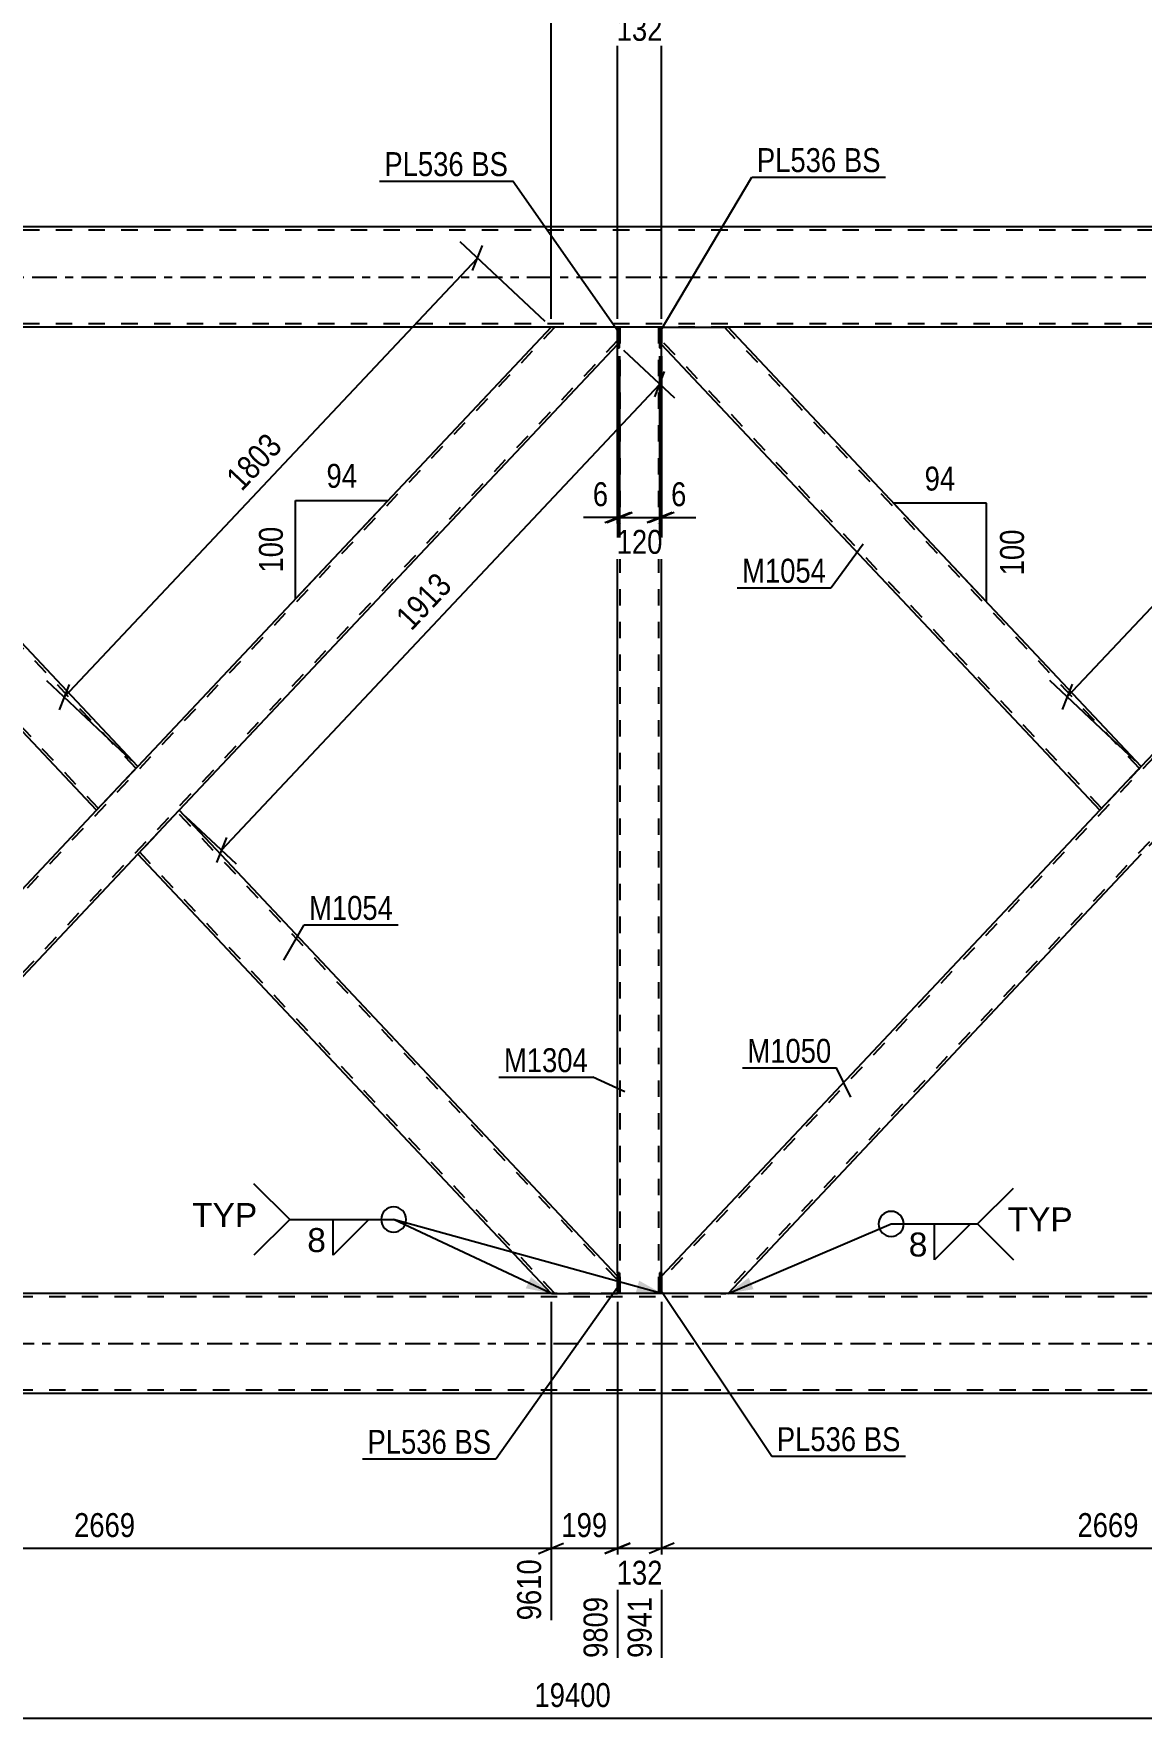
# Model space of a CAD drawing. Header units: millimetres. Extents: x -93 to 748, y -457 to 137.
# Drawn here: x 266.5 to 399, y -172.4 to 29.1 of the extents above; entities that cross this region are included whole.
import ezdxf

# ---------------------------------------------------------------- set-up
doc = ezdxf.new("R2010")
doc.units = ezdxf.units.MM
doc.linetypes.add('DXK_LINE_DOT2', pattern=[3.9198, 1.9599, -1.9599])
doc.linetypes.add('DXK_LINE_DOT3', pattern=[5.9187, 2.979, -0.9799, 0.9799, -0.9799])
doc.styles.add('Arial', font='ARIAL.TTF', dxfattribs={"height": 0.2})
doc.styles.add('Arial Narrow', font='ARIALN.TTF', dxfattribs={"height": 0.2})

# ---------------------------------------------------------------- blocks, each defined once
blk = doc.blocks.new('Part-761532223-6459 - 1399')
at = {"color": 2, "linetype": 'Continuous'}
for p, q in [((341.64, -6), (341.4, -6)), ((341.4, -6), (341.4, -8.46)), ((341.64, -8.46), (341.64, -6)), ((341.4, -8.46), (341.64, -8.46))]:
    blk.add_line(p, q, dxfattribs=at)
blk = doc.blocks.new('Part-761532223-1705 - 1399')
at = {"color": 7, "linetype": 'DXK_LINE_DOT2'}
for p, q in [((341.64, -6), (336.36, -6)), ((336.36, -8.46), (336.36, -6)), ((336.68, -121.6), (336.68, -6)), ((341.32, -121.6), (341.32, -6)), ((341.64, -8.46), (341.64, -6)), ((336.36, -121.6), (336.36, -119.14)), ((341.64, -121.6), (341.64, -119.14)), ((341.64, -121.6), (336.36, -121.6))]:
    blk.add_line(p, q, dxfattribs=at)
at = {"color": 2, "linetype": 'Continuous'}
for p, q in [((336.36, -119.14), (336.36, -8.46)), ((341.64, -119.14), (341.64, -8.46))]:
    blk.add_line(p, q, dxfattribs=at)
blk = doc.blocks.new('Part-761532223-1969 - 1399')
at = {"color": 7, "linetype": 'DXK_LINE_DOT2'}
for p, q in [((336.36, -121.6), (336.36, -119.14)), ((336.6, -119.14), (336.36, -119.14)), ((336.6, -121.6), (336.6, -119.14)), ((336.6, -121.6), (336.36, -121.6))]:
    blk.add_line(p, q, dxfattribs=at)
blk = doc.blocks.new('Part-761532223-1587 - 1399')
at = {"color": 7, "linetype": 'DXK_LINE_DOT2'}
for p, q in [((678, -122), (-56, -122)), ((678, -121.6), (-18.36, -121.6)), ((336.36, -121.6), (328.48, -121.6)), ((336.6, -121.6), (336.36, -121.6)), ((349.52, -121.6), (341.4, -121.6)), ((678, -133.2), (-56, -133.2)), ((678, -133.6), (-36.75, -133.6))]:
    blk.add_line(p, q, dxfattribs=at)
at = {"color": 2, "linetype": 'Continuous'}
for p, q in [((328.48, -121.6), (229.52, -121.6)), ((336.36, -121.6), (336.36, -121.6)), ((341.4, -121.6), (336.6, -121.6)), ((448.48, -121.6), (349.52, -121.6)), ((452.5, -133.6), (225.5, -133.6))]:
    blk.add_line(p, q, dxfattribs=at)
at = {"color": 7, "linetype": 'DXK_LINE_DOT3'}
blk.add_line((-56, -127.6), (678, -127.6), dxfattribs=at)
blk = doc.blocks.new('Part-761532223-1602 - 1399')
at = {"color": 7, "linetype": 'DXK_LINE_DOT2'}
for p, q in [((718, 5.6), (0, 5.6)), ((718, -5.6), (0, -5.6)), ((718, -6), (328.48, -6)), ((336.6, -6), (336.36, -6)), ((349.52, -6), (341.4, -6))]:
    blk.add_line(p, q, dxfattribs=at)
at = {"color": 2, "linetype": 'Continuous'}
for p, q in [((457, 6), (221, 6)), ((328.48, -6), (229.52, -6)), ((336.36, -6), (336.36, -6)), ((341.4, -6), (336.6, -6)), ((448.48, -6), (349.52, -6))]:
    blk.add_line(p, q, dxfattribs=at)
at = {"color": 7, "linetype": 'DXK_LINE_DOT3'}
blk.add_line((0, 0), (718, 0), dxfattribs=at)
blk = doc.blocks.new('Part-761532223-1655 - 1399')
at = {"color": 2, "linetype": 'Continuous'}
for p, q in [((279, -69.05), (283.94, -63.8)), ((336.36, -119.54), (283.94, -63.8)), ((328.42, -121.6), (279, -69.05)), ((336.36, -121.6), (336.36, -120.47)), ((328.48, -121.6), (336.36, -121.6))]:
    blk.add_line(p, q, dxfattribs=at)
at = {"color": 7, "linetype": 'DXK_LINE_DOT2'}
for p, q in [((336.36, -120), (283.72, -64.03)), ((279.22, -68.82), (279.24, -68.8)), ((328.86, -121.6), (279.22, -68.82)), ((336.36, -120.47), (336.36, -119.54)), ((328.48, -121.6), (328.42, -121.6))]:
    blk.add_line(p, q, dxfattribs=at)
blk = doc.blocks.new('Part-761532223-1750 - 1399')
at = {"color": 2, "linetype": 'Continuous'}
for p, q in [((341.64, -6), (349.52, -6)), ((399, -58.55), (349.59, -6)), ((394.06, -63.8), (341.64, -8.06)), ((398.56, -59.01), (394.06, -63.8)), ((398.56, -59.01), (398.87, -58.68)), ((399, -58.55), (398.87, -58.68))]:
    blk.add_line(p, q, dxfattribs=at)
at = {"color": 7, "linetype": 'DXK_LINE_DOT2'}
for p, q in [((341.64, -8.06), (341.64, -6)), ((349.59, -6), (348.71, -6)), ((398.78, -58.78), (349.15, -6)), ((394.28, -63.57), (341.64, -7.59)), ((398.73, -58.83), (398.56, -59.01)), ((398.87, -58.68), (398.78, -58.78)), ((394.28, -63.57), (394.3, -63.55))]:
    blk.add_line(p, q, dxfattribs=at)
blk = doc.blocks.new('Part-761532223-1755 - 1399')
at = {"color": 7, "linetype": 'DXK_LINE_DOT2'}
for p, q in [((448.86, -6), (341.64, -120)), ((448.48, -6), (448.42, -6)), ((456.36, -6), (452.5, -6)), ((456.36, -6.48), (456.36, -6)), ((456.36, -7.59), (349.15, -121.6)), ((456.36, -8.06), (456.36, -7.13)), ((399, -58.55), (394.06, -63.8)), ((403.94, -63.8), (399, -69.05)), ((341.64, -121.6), (341.64, -119.54)), ((348.71, -121.6), (349.33, -121.6)), ((349.59, -121.6), (349.52, -121.6))]:
    blk.add_line(p, q, dxfattribs=at)
at = {"color": 2, "linetype": 'Continuous'}
for p, q in [((448.42, -6), (399, -58.55)), ((448.48, -6), (448.48, -6)), ((452.5, -6), (448.48, -6)), ((456.36, -8.06), (403.94, -63.8)), ((456.36, -7.13), (456.36, -6.48)), ((394.06, -63.8), (341.64, -119.54)), ((399, -69.05), (349.59, -121.6)), ((348.71, -121.6), (341.64, -121.6)), ((349.52, -121.6), (348.71, -121.6)), ((349.52, -121.6), (349.52, -121.6))]:
    blk.add_line(p, q, dxfattribs=at)
blk = doc.blocks.new('Part-761532223-1760 - 1399')
at = {"color": 7, "linetype": 'DXK_LINE_DOT2'}
for p, q in [((221.64, -8.06), (221.64, -6)), ((221.64, -6), (225.5, -6)), ((229.59, -6), (228.71, -6)), ((278.78, -58.78), (229.15, -6)), ((274.28, -63.57), (221.64, -7.59)), ((278.97, -58.58), (278.56, -59.01)), ((274.28, -63.57), (274.3, -63.55))]:
    blk.add_line(p, q, dxfattribs=at)
at = {"color": 2, "linetype": 'Continuous'}
for p, q in [((229.52, -6), (225.5, -6)), ((279, -58.55), (229.59, -6)), ((274.06, -63.8), (221.64, -8.06)), ((278.56, -59.01), (274.06, -63.8)), ((278.56, -59.01), (279, -58.55))]:
    blk.add_line(p, q, dxfattribs=at)
blk = doc.blocks.new('Part-761532223-1765 - 1399')
at = {"color": 7, "linetype": 'DXK_LINE_DOT2'}
for p, q in [((328.86, -6), (221.64, -120)), ((328.48, -6), (328.42, -6)), ((336.36, -7.59), (229.15, -121.6)), ((336.36, -8.06), (336.36, -7.13)), ((279, -58.55), (274.06, -63.8)), ((283.94, -63.8), (279, -69.05)), ((221.64, -119.54), (221.64, -121.6)), ((228.71, -121.6), (229.33, -121.6)), ((229.59, -121.6), (229.52, -121.6))]:
    blk.add_line(p, q, dxfattribs=at)
at = {"color": 2, "linetype": 'Continuous'}
for p, q in [((328.42, -6), (279, -58.55)), ((336.36, -6), (328.48, -6)), ((336.36, -7.13), (336.36, -6)), ((336.36, -8.06), (283.94, -63.8)), ((274.06, -63.8), (221.64, -119.54)), ((279, -69.05), (229.59, -121.6)), ((228.71, -121.6), (221.64, -121.6)), ((229.52, -121.6), (228.71, -121.6)), ((229.52, -121.6), (229.52, -121.6))]:
    blk.add_line(p, q, dxfattribs=at)
blk = doc.blocks.new('Part-761532223-1974 - 1399')
at = {"color": 2, "linetype": 'Continuous'}
for p, q in [((336.6, -6), (336.36, -6)), ((336.36, -6), (336.36, -8.46)), ((336.6, -8.46), (336.6, -6)), ((336.36, -8.46), (336.6, -8.46))]:
    blk.add_line(p, q, dxfattribs=at)
blk = doc.blocks.new('Part-761532223-6457 - 1399')
at = {"color": 2, "linetype": 'Continuous'}
for p, q in [((341.64, -119.14), (341.4, -119.14)), ((341.4, -119.14), (341.4, -121.6)), ((341.64, -119.14), (341.64, -121.6)), ((341.64, -121.6), (341.4, -121.6))]:
    blk.add_line(p, q, dxfattribs=at)
blk = doc.blocks.new('Part-761532223-6458 - 1399')
at = {"color": 7, "linetype": 'DXK_LINE_DOT2'}
for p, q in [((341.4, -121.6), (341.4, -119.14)), ((341.64, -119.14), (341.4, -119.14)), ((341.64, -121.6), (341.64, -119.14)), ((341.64, -121.6), (341.4, -121.6))]:
    blk.add_line(p, q, dxfattribs=at)
blk = doc.blocks.new('Part-761532223-6460 - 1399')
at = {"color": 7, "linetype": 'DXK_LINE_DOT2'}
for p, q in [((341.4, -6), (341.64, -6)), ((341.4, -6), (341.4, -8.46)), ((341.64, -6), (341.64, -8.46)), ((341.4, -8.46), (341.64, -8.46))]:
    blk.add_line(p, q, dxfattribs=at)
blk = doc.blocks.new('Part-761532223-6465 - 1399')
at = {"color": 2, "linetype": 'Continuous'}
for p, q in [((336.6, -119.14), (336.36, -119.14)), ((336.36, -119.14), (336.36, -121.6)), ((336.6, -119.14), (336.6, -121.6)), ((336.6, -121.6), (336.36, -121.6))]:
    blk.add_line(p, q, dxfattribs=at)
blk = doc.blocks.new('Part-761532223-6466 - 1399')
at = {"color": 7, "linetype": 'DXK_LINE_DOT2'}
for p, q in [((336.36, -6), (336.6, -6)), ((336.36, -6), (336.36, -8.46)), ((336.6, -6), (336.6, -8.46)), ((336.36, -8.46), (336.6, -8.46))]:
    blk.add_line(p, q, dxfattribs=at)
blk = doc.blocks.new('StraightDimension-761532223-26245 - 1399')
at = {"color": 7, "linetype": 'Continuous'}
for p, q in [((221.64, -122.6), (221.64, -165.22)), ((328.42, -122.6), (328.42, -160.72)), ((223.14, -151.51), (220.14, -152.71)), ((221.64, -152.11), (328.42, -152.11)), ((326.92, -152.71), (329.92, -151.51))]:
    blk.add_line(p, q, dxfattribs=at)
at = {"color": 0}
blk.add_wipeout([(279.28, -151.36), (279.28, -147.16), (270.77, -147.16), (270.77, -151.36)], dxfattribs=at)
at = {"color": 0, "linetype": 'Continuous'}
blk.add_wipeout([(327.82, -152.81), (323.62, -152.81), (323.62, -161.32), (327.82, -161.32)], dxfattribs=at)
at = {"color": 3, "style": 'Arial Narrow'}
blk.add_text('2669', height=2.863, dxfattribs=at).set_placement((271.37, -150.76))
at = {"color": 3, "linetype": 'Continuous', "style": 'Arial Narrow'}
blk.add_text('9610', height=2.863, rotation=90.0002, dxfattribs=at).set_placement((327.22, -160.72))
blk = doc.blocks.new('StraightDimension-761532223-15836 - 1399')
at = {"color": 7, "linetype": 'Continuous'}
for p, q in [((336.6, -9.46), (336.6, -31.61)), ((341.4, -9.46), (341.4, -31.61)), ((335.1, -29.36), (338.1, -28.16)), ((342.9, -28.16), (339.9, -29.36)), ((336.6, -28.76), (341.4, -28.76))]:
    blk.add_line(p, q, dxfattribs=at)
at = {"color": 0}
blk.add_wipeout([(342.34, -33.71), (342.34, -29.51), (335.66, -29.51), (335.66, -33.71)], dxfattribs=at)
at = {"color": 3, "style": 'Arial Narrow'}
blk.add_text('120', height=2.863, dxfattribs=at).set_placement((336.26, -33.11))
blk = doc.blocks.new('StraightDimension-761532223-2150 - 1399')
at = {"color": 7, "linetype": 'Continuous'}
blk.add_line((-57, -172.45), (719, -172.45), dxfattribs=at)
at = {"color": 0}
blk.add_wipeout([(336.17, -171.7), (336.17, -167.5), (325.83, -167.5), (325.83, -171.7)], dxfattribs=at)
at = {"color": 3, "style": 'Arial Narrow'}
blk.add_text('19400', height=2.863, dxfattribs=at).set_placement((326.43, -171.1))
blk = doc.blocks.new('StraightDimension-761532223-21689 - 1399')
at = {"color": 7, "linetype": 'Continuous'}
for p, q in [((336.36, -5), (336.36, 45.74)), ((328.42, -5), (328.42, 41.24)), ((326.92, 32.03), (329.92, 33.23)), ((328.42, 32.63), (336.36, 32.63)), ((337.86, 33.23), (334.86, 32.03))]:
    blk.add_line(p, q, dxfattribs=at)
at = {"color": 0}
blk.add_wipeout([(335.73, 33.38), (335.73, 37.58), (329.05, 37.58), (329.05, 33.38)], dxfattribs=at)
at = {"color": 0, "linetype": 'Continuous'}
blk.add_wipeout([(335.76, 46.34), (331.56, 46.34), (331.56, 37.83), (335.76, 37.83)], dxfattribs=at)
at = {"color": 3, "linetype": 'Continuous', "style": 'Arial Narrow'}
blk.add_text('8409', height=2.863, rotation=90.0002, dxfattribs=at).set_placement((335.16, 38.43))
at = {"color": 3, "style": 'Arial Narrow'}
blk.add_text('199', height=2.863, dxfattribs=at).set_placement((329.65, 33.98))
blk = doc.blocks.new('StraightDimension-761532223-15837 - 1399')
at = {"color": 7, "linetype": 'Continuous'}
for p, q in [((336.36, -9.46), (336.36, -31.16)), ((336.6, -9.46), (336.6, -31.16)), ((334.86, -29.36), (337.86, -28.16)), ((338.1, -28.16), (335.1, -29.36)), ((336.36, -28.76), (336.6, -28.76))]:
    blk.add_line(p, q, dxfattribs=at)
at = {"color": 0}
blk.add_wipeout([(335.84, -28.01), (335.84, -23.81), (332.81, -23.81), (332.81, -28.01)], dxfattribs=at)
at = {"color": 7, "linetype": 'Continuous'}
blk.add_line((336.36, -28.76), (332.28, -28.76), dxfattribs=at)
blk.add_line((336.36, -28.76), (332.28, -28.76), dxfattribs=at)
at = {"color": 3, "style": 'Arial Narrow'}
blk.add_text('6', height=2.86, dxfattribs=at).set_placement((333.41, -27.41))
blk = doc.blocks.new('StraightDimension-761532223-15835 - 1399')
at = {"color": 7, "linetype": 'Continuous'}
for p, q in [((341.4, -9.46), (341.4, -31.16)), ((341.64, -9.46), (341.64, -31.16)), ((339.9, -29.36), (342.9, -28.16)), ((343.14, -28.16), (340.14, -29.36)), ((341.4, -28.76), (341.64, -28.76))]:
    blk.add_line(p, q, dxfattribs=at)
at = {"color": 0}
blk.add_wipeout([(345.19, -28.01), (345.19, -23.81), (342.17, -23.81), (342.17, -28.01)], dxfattribs=at)
at = {"color": 7, "linetype": 'Continuous'}
blk.add_line((341.64, -28.76), (345.72, -28.76), dxfattribs=at)
blk.add_line((341.64, -28.76), (345.72, -28.76), dxfattribs=at)
at = {"color": 3, "style": 'Arial Narrow'}
blk.add_text('6', height=2.86, dxfattribs=at).set_placement((342.77, -27.41))
blk = doc.blocks.new('StraightDimension-761532223-3118 - 1399')
at = {"color": 7, "linetype": 'Continuous'}
for p, q in [((337.09, -8.75), (343.16, -14.45)), ((340.82, -14.31), (342, -11.31)), ((288.99, -68.55), (341.41, -12.81)), ((284.67, -64.49), (290.74, -70.19)), ((289.58, -67.04), (288.4, -70.05))]:
    blk.add_line(p, q, dxfattribs=at)
at = {"color": 0}
blk.add_wipeout([(317.57, -37.06), (314.51, -34.19), (308.68, -40.39), (311.74, -43.27)], dxfattribs=at)
at = {"color": 3, "style": 'Arial Narrow'}
blk.add_text('1913', height=2.863, rotation=46.7591, dxfattribs=at).set_placement((311.71, -42.42))
blk = doc.blocks.new('StraightDimension-761532223-26244 - 1399')
at = {"color": 7, "linetype": 'Continuous'}
for p, q in [((328.42, -122.6), (328.42, -160.72)), ((336.36, -122.6), (336.36, -165.22)), ((326.92, -152.71), (329.92, -151.51)), ((328.42, -152.11), (336.36, -152.11)), ((337.86, -151.51), (334.86, -152.71))]:
    blk.add_line(p, q, dxfattribs=at)
at = {"color": 0}
blk.add_wipeout([(335.73, -151.36), (335.73, -147.16), (329.05, -147.16), (329.05, -151.36)], dxfattribs=at)
at = {"color": 0, "linetype": 'Continuous'}
blk.add_wipeout([(335.76, -157.31), (331.56, -157.31), (331.56, -165.82), (335.76, -165.82)], dxfattribs=at)
at = {"color": 3, "style": 'Arial Narrow'}
blk.add_text('199', height=2.863, dxfattribs=at).set_placement((329.65, -150.76))
at = {"color": 3, "linetype": 'Continuous', "style": 'Arial Narrow'}
blk.add_text('9809', height=2.863, rotation=90.0002, dxfattribs=at).set_placement((335.16, -165.22))
blk = doc.blocks.new('StraightDimension-761532223-26242 - 1399')
at = {"color": 7, "linetype": 'Continuous'}
for p, q in [((341.64, -122.6), (341.64, -165.22)), ((448.42, -122.6), (448.42, -162.55)), ((343.14, -151.51), (340.14, -152.71)), ((341.64, -152.11), (448.42, -152.11)), ((446.92, -152.71), (449.92, -151.51))]:
    blk.add_line(p, q, dxfattribs=at)
at = {"color": 0}
blk.add_wipeout([(399.28, -151.36), (399.28, -147.16), (390.77, -147.16), (390.77, -151.36)], dxfattribs=at)
at = {"color": 0, "linetype": 'Continuous'}
blk.add_wipeout([(447.82, -152.81), (443.62, -152.81), (443.62, -163.15), (447.82, -163.15)], dxfattribs=at)
at = {"color": 3, "style": 'Arial Narrow'}
blk.add_text('2669', height=2.863, dxfattribs=at).set_placement((391.37, -150.76))
at = {"color": 3, "linetype": 'Continuous', "style": 'Arial Narrow'}
blk.add_text('12610', height=2.863, rotation=90.0002, dxfattribs=at).set_placement((447.22, -162.55))
blk = doc.blocks.new('StraightDimension-761532223-2318 - 1399')
at = {"color": 7, "linetype": 'Continuous'}
for p, q in [((447.69, -5.31), (437.48, 4.28)), ((390.14, -50.22), (439.56, 2.33)), ((438.97, 0.82), (440.15, 3.83)), ((398.27, -57.86), (388.07, -48.26)), ((390.74, -48.71), (389.55, -51.72))]:
    blk.add_line(p, q, dxfattribs=at)
at = {"color": 0}
blk.add_wipeout([(417.22, -20.33), (414.16, -17.45), (408.33, -23.65), (411.39, -26.53)], dxfattribs=at)
at = {"color": 3, "style": 'Arial Narrow'}
blk.add_text('1803', height=2.863, rotation=46.7591, dxfattribs=at).set_placement((411.36, -25.68))
blk = doc.blocks.new('AngleDimension-761532223-2739 - 1399')
at = {"color": 7, "linetype": 'Continuous'}
for p, q in [((369.92, -27.62), (369.37, -27.04)), ((380.47, -27.04), (369.37, -27.04)), ((380.47, -38.84), (369.37, -27.04)), ((380.47, -38.84), (380.47, -27.04))]:
    blk.add_line(p, q, dxfattribs=at)
at = {"color": 0}
for points in [[(377.35, -26.14), (377.35, -21.94), (372.49, -21.94), (372.49, -26.14)], [(385.57, -29.6), (381.37, -29.6), (381.37, -36.28), (385.57, -36.28)]]:
    blk.add_wipeout(points, dxfattribs=at)
at = {"color": 3, "style": 'Arial Narrow'}
blk.add_text('94', height=2.863, dxfattribs=at).set_placement((373.09, -25.54))
blk.add_text('100', height=2.863, rotation=90.0002, dxfattribs=at).set_placement((384.97, -35.68))
blk = doc.blocks.new('StraightDimension-761532223-3169 - 1399')
at = {"color": 7, "linetype": 'Continuous'}
for p, q in [((327.69, -5.31), (317.53, 4.24)), ((270.19, -50.26), (319.61, 2.28)), ((319.02, 0.78), (320.2, 3.79)), ((278.27, -57.86), (268.12, -48.31)), ((270.78, -48.76), (269.6, -51.77))]:
    blk.add_line(p, q, dxfattribs=at)
at = {"color": 0}
blk.add_wipeout([(297.27, -20.38), (294.21, -17.5), (288.38, -23.7), (291.44, -26.58)], dxfattribs=at)
at = {"color": 3, "style": 'Arial Narrow'}
blk.add_text('1803', height=2.863, rotation=46.7591, dxfattribs=at).set_placement((291.41, -25.73))
blk = doc.blocks.new('StraightDimension-761532223-21687 - 1399')
at = {"color": 7, "linetype": 'Continuous'}
for p, q in [((448.42, -5), (448.42, 43.07)), ((341.64, -5), (341.64, 41.24)), ((343.14, 33.23), (340.14, 32.03)), ((341.64, 32.63), (448.42, 32.63)), ((446.92, 32.03), (449.92, 33.23))]:
    blk.add_line(p, q, dxfattribs=at)
at = {"color": 0, "linetype": 'Continuous'}
blk.add_wipeout([(447.82, 43.67), (443.62, 43.67), (443.62, 33.33), (447.82, 33.33)], dxfattribs=at)
at = {"color": 0}
blk.add_wipeout([(399.28, 33.38), (399.28, 37.58), (390.77, 37.58), (390.77, 33.38)], dxfattribs=at)
at = {"color": 3, "linetype": 'Continuous', "style": 'Arial Narrow'}
blk.add_text('11210', height=2.863, rotation=90.0002, dxfattribs=at).set_placement((447.22, 33.93))
at = {"color": 3, "style": 'Arial Narrow'}
blk.add_text('2669', height=2.863, dxfattribs=at).set_placement((391.37, 33.98))
blk = doc.blocks.new('StraightDimension-761532223-21688 - 1399')
at = {"color": 7, "linetype": 'Continuous'}
for p, q in [((336.36, -5), (336.36, 45.74)), ((341.64, -5), (341.64, 41.24)), ((334.86, 32.03), (337.86, 33.23)), ((336.36, 32.63), (341.64, 32.63)), ((343.14, 33.23), (340.14, 32.03))]:
    blk.add_line(p, q, dxfattribs=at)
at = {"color": 0, "linetype": 'Continuous'}
blk.add_wipeout([(341.04, 41.84), (336.84, 41.84), (336.84, 33.33), (341.04, 33.33)], dxfattribs=at)
at = {"color": 0}
blk.add_wipeout([(342.34, 27.68), (342.34, 31.88), (335.66, 31.88), (335.66, 27.68)], dxfattribs=at)
at = {"color": 3, "linetype": 'Continuous', "style": 'Arial Narrow'}
blk.add_text('8541', height=2.863, rotation=90.0002, dxfattribs=at).set_placement((340.44, 33.93))
at = {"color": 3, "style": 'Arial Narrow'}
blk.add_text('132', height=2.863, dxfattribs=at).set_placement((336.26, 28.28))
blk = doc.blocks.new('StraightDimension-761532223-21690 - 1399')
at = {"color": 7, "linetype": 'Continuous'}
for p, q in [((221.64, -5), (221.64, 41.24)), ((328.42, -5), (328.42, 41.24)), ((223.14, 33.23), (220.14, 32.03)), ((221.64, 32.63), (328.42, 32.63)), ((326.92, 32.03), (329.92, 33.23))]:
    blk.add_line(p, q, dxfattribs=at)
at = {"color": 0, "linetype": 'Continuous'}
blk.add_wipeout([(327.82, 41.84), (323.62, 41.84), (323.62, 33.33), (327.82, 33.33)], dxfattribs=at)
at = {"color": 0}
blk.add_wipeout([(279.28, 33.38), (279.28, 37.58), (270.77, 37.58), (270.77, 33.38)], dxfattribs=at)
at = {"color": 3, "linetype": 'Continuous', "style": 'Arial Narrow'}
blk.add_text('8210', height=2.863, rotation=90.0002, dxfattribs=at).set_placement((327.22, 33.93))
at = {"color": 3, "style": 'Arial Narrow'}
blk.add_text('2669', height=2.863, dxfattribs=at).set_placement((271.37, 33.98))
blk = doc.blocks.new('AngleDimension-761532223-21909 - 1399')
at = {"color": 7, "linetype": 'Continuous'}
for p, q in [((297.84, -26.71), (308.94, -26.71)), ((297.84, -38.51), (308.94, -26.71)), ((297.84, -38.51), (297.84, -26.71)), ((305.22, -30.67), (308.94, -26.71))]:
    blk.add_line(p, q, dxfattribs=at)
at = {"color": 0}
for points in [[(305.82, -25.81), (305.82, -21.61), (300.96, -21.61), (300.96, -25.81)], [(296.94, -29.27), (292.74, -29.27), (292.74, -35.95), (296.94, -35.95)]]:
    blk.add_wipeout(points, dxfattribs=at)
at = {"color": 3, "style": 'Arial Narrow'}
blk.add_text('94', height=2.863, dxfattribs=at).set_placement((301.56, -25.21))
blk.add_text('100', height=2.863, rotation=90.0002, dxfattribs=at).set_placement((296.34, -35.35))
blk = doc.blocks.new('StraightDimension-761532223-26243 - 1399')
at = {"color": 7, "linetype": 'Continuous'}
for p, q in [((336.36, -122.6), (336.36, -165.22)), ((341.64, -122.6), (341.64, -165.22)), ((334.86, -152.71), (337.86, -151.51)), ((336.36, -152.11), (341.64, -152.11)), ((343.14, -151.51), (340.14, -152.71))]:
    blk.add_line(p, q, dxfattribs=at)
at = {"color": 0}
blk.add_wipeout([(342.34, -157.06), (342.34, -152.86), (335.66, -152.86), (335.66, -157.06)], dxfattribs=at)
at = {"color": 0, "linetype": 'Continuous'}
blk.add_wipeout([(341.04, -157.31), (336.84, -157.31), (336.84, -165.82), (341.04, -165.82)], dxfattribs=at)
at = {"color": 3, "style": 'Arial Narrow'}
blk.add_text('132', height=2.863, dxfattribs=at).set_placement((336.26, -156.46))
at = {"color": 3, "linetype": 'Continuous', "style": 'Arial Narrow'}
blk.add_text('9941', height=2.863, rotation=90.0002, dxfattribs=at).set_placement((340.44, -165.22))
blk = doc.blocks.new('Mark-761532223-1701 - 1399')
at = {"color": 0}
blk.add_wipeout([(332.83, -95.13), (332.83, -92.13), (322.78, -92.13), (322.78, -95.13)], dxfattribs=at)
blk.add_wipeout([(332.83, -95.13), (332.83, -92.13), (322.78, -92.13), (322.78, -95.13)], dxfattribs=at)
at = {"color": 30, "linetype": 'Continuous'}
for p in [(322.18, -95.73), (337.23, -97.49)]:
    blk.add_line(p, (333.43, -95.73), dxfattribs=at)
at = {"color": 3, "style": 'Arial Narrow'}
blk.add_text('M1304', height=2.863, dxfattribs=at).set_placement((322.78, -95.13))
blk = doc.blocks.new('Mark-761532223-1651 - 1399')
at = {"color": 0}
blk.add_wipeout([(309.52, -76.91), (309.52, -73.91), (299.47, -73.91), (299.47, -76.91)], dxfattribs=at)
blk.add_wipeout([(309.52, -76.91), (309.52, -73.91), (299.47, -73.91), (299.47, -76.91)], dxfattribs=at)
at = {"color": 30, "linetype": 'Continuous'}
for p, q in [((296.45, -81.75), (298.87, -77.51)), ((298.87, -77.51), (310.12, -77.51))]:
    blk.add_line(p, q, dxfattribs=at)
at = {"color": 3, "style": 'Arial Narrow'}
blk.add_text('M1054', height=2.863, dxfattribs=at).set_placement((299.47, -76.91))
blk = doc.blocks.new('MarkSet-761532223-15808 - 1399')
at = {"color": 0}
blk.add_wipeout([(317.98, 12.09), (317.98, 15.09), (308.48, 15.09), (308.48, 12.09)], dxfattribs=at)
blk.add_wipeout([(317.98, 12.09), (317.98, 15.09), (308.48, 15.09), (308.48, 12.09)], dxfattribs=at)
at = {"color": 3, "style": 'Arial Narrow'}
blk.add_text('PL536', height=2.863, dxfattribs=at).set_placement((308.48, 12.09))
at = {"color": 0}
blk.add_wipeout([(323.26, 12.09), (323.26, 15.09), (318.88, 15.09), (318.88, 12.09)], dxfattribs=at)
blk.add_wipeout([(323.26, 12.09), (323.26, 15.09), (318.88, 15.09), (318.88, 12.09)], dxfattribs=at)
at = {"color": 30, "linetype": 'Continuous'}
for p in [(307.88, 11.49), (336.42, -6.5)]:
    blk.add_line(p, (323.86, 11.49), dxfattribs=at)
at = {"color": 3, "style": 'Arial Narrow'}
blk.add_text('BS', height=2.863, dxfattribs=at).set_placement((318.88, 12.09))
blk = doc.blocks.new('Mark-761532223-1746 - 1399')
at = {"color": 0}
blk.add_wipeout([(361.32, -36.56), (361.32, -33.56), (351.26, -33.56), (351.26, -36.56)], dxfattribs=at)
blk.add_wipeout([(361.32, -36.56), (361.32, -33.56), (351.26, -33.56), (351.26, -36.56)], dxfattribs=at)
at = {"color": 30, "linetype": 'Continuous'}
for p in [(365.73, -31.97), (350.66, -37.16)]:
    blk.add_line(p, (361.92, -37.16), dxfattribs=at)
at = {"color": 3, "style": 'Arial Narrow'}
blk.add_text('M1054', height=2.863, dxfattribs=at).set_placement((351.26, -36.56))
blk = doc.blocks.new('Mark-761532223-1751 - 1399')
at = {"color": 0}
blk.add_wipeout([(361.94, -94.01), (361.94, -91.01), (351.89, -91.01), (351.89, -94.01)], dxfattribs=at)
blk.add_wipeout([(361.94, -94.01), (361.94, -91.01), (351.89, -91.01), (351.89, -94.01)], dxfattribs=at)
at = {"color": 30, "linetype": 'Continuous'}
for p in [(351.29, -94.61), (364.25, -98.14)]:
    blk.add_line(p, (362.54, -94.61), dxfattribs=at)
at = {"color": 3, "style": 'Arial Narrow'}
blk.add_text('M1050', height=2.863, dxfattribs=at).set_placement((351.89, -94.01))
blk = doc.blocks.new('WeldMark-761532223-3425 - 1399')
at = {"linetype": 'Continuous'}
for points in [[(326.02, -119.65), (328.42, -121.6), (325.38, -121)], [(338.95, -120.08), (341.64, -121.6), (338.55, -121.53)]]:
    blk.add_hatch(color=30, dxfattribs=at).paths.add_polyline_path(points)
at = {"color": 3, "linetype": 'Continuous'}
for q in [(292.88, -108.48), (292.88, -117.05)]:
    blk.add_line((297.16, -112.76), q, dxfattribs=at)
at = {"color": 30, "linetype": 'Continuous'}
for p in [(341.64, -121.6), (328.42, -121.6)]:
    blk.add_line(p, (309.59, -112.76), dxfattribs=at)
at = {"color": 3, "linetype": 'Continuous'}
for start, end in [(90, 270), (270, 90)]:
    blk.add_arc((309.59, -112.76), 1.5, start, end, dxfattribs=at)
at = {"color": 0}
blk.add_wipeout([(301.69, -116.86), (301.69, -113.46), (299.06, -113.46), (299.06, -116.86)], dxfattribs=at)
at = {"color": 30, "linetype": 'Continuous'}
blk.add_line((297.16, -112.76), (309.59, -112.76), dxfattribs=at)
at = {"color": 3, "linetype": 'Continuous'}
for p, q in [((302.34, -112.76), (306.63, -112.76)), ((306.63, -112.76), (302.34, -117.05)), ((302.34, -117.05), (302.34, -112.76))]:
    blk.add_line(p, q, dxfattribs=at)
at = {"color": 3, "style": 'Arial'}
blk.add_text('8', height=2.87, dxfattribs=at).set_placement((299.26, -116.66))
at = {"color": 0, "linetype": 'Continuous'}
blk.add_wipeout([(293.26, -113.66), (293.26, -110.66), (285.49, -110.66), (285.49, -113.66)], dxfattribs=at)
blk.add_wipeout([(293.26, -113.66), (293.26, -110.66), (285.49, -110.66), (285.49, -113.66)], dxfattribs=at)
at = {"color": 3, "linetype": 'Continuous', "style": 'Arial'}
blk.add_text('TYP', height=2.865, dxfattribs=at).set_placement((285.49, -113.66))
blk = doc.blocks.new('WeldMark-761532223-3467 - 1399')
at = {"linetype": 'Continuous'}
blk.add_hatch(color=30, dxfattribs=at).paths.add_polyline_path([(352.64, -121.11), (349.59, -121.6), (352.05, -119.73)])
at = {"color": 3, "linetype": 'Continuous'}
for q in [(383.7, -109.01), (383.7, -117.58)]:
    blk.add_line((379.41, -113.29), q, dxfattribs=at)
at = {"color": 30, "linetype": 'Continuous'}
blk.add_line((349.59, -121.6), (369.09, -113.29), dxfattribs=at)
at = {"color": 3, "linetype": 'Continuous'}
blk.add_arc((369.09, -113.29), 1.5, 90, 270, dxfattribs=at)
at = {"color": 0}
blk.add_wipeout([(373.61, -117.39), (373.61, -113.99), (370.99, -113.99), (370.99, -117.39)], dxfattribs=at)
at = {"color": 30, "linetype": 'Continuous'}
blk.add_line((369.09, -113.29), (379.41, -113.29), dxfattribs=at)
at = {"color": 3, "linetype": 'Continuous'}
for p, q in [((374.27, -113.29), (378.56, -113.29)), ((378.56, -113.29), (374.27, -117.58)), ((374.27, -117.58), (374.27, -113.29))]:
    blk.add_line(p, q, dxfattribs=at)
blk.add_arc((369.09, -113.29), 1.5, 270, 90, dxfattribs=at)
at = {"color": 3, "style": 'Arial'}
blk.add_text('8', height=2.87, dxfattribs=at).set_placement((371.19, -117.19))
at = {"color": 0, "linetype": 'Continuous'}
blk.add_wipeout([(390.79, -114.19), (390.79, -111.19), (383.01, -111.19), (383.01, -114.19)], dxfattribs=at)
blk.add_wipeout([(390.79, -114.19), (390.79, -111.19), (383.01, -111.19), (383.01, -114.19)], dxfattribs=at)
at = {"color": 3, "linetype": 'Continuous', "style": 'Arial'}
blk.add_text('TYP', height=2.865, dxfattribs=at).set_placement((383.01, -114.19))
blk = doc.blocks.new('MarkSet-761532223-15780 - 1399')
at = {"color": 0}
blk.add_wipeout([(315.96, -140.8), (315.96, -137.8), (306.46, -137.8), (306.46, -140.8)], dxfattribs=at)
blk.add_wipeout([(315.96, -140.8), (315.96, -137.8), (306.46, -137.8), (306.46, -140.8)], dxfattribs=at)
at = {"color": 3, "style": 'Arial Narrow'}
blk.add_text('PL536', height=2.863, dxfattribs=at).set_placement((306.46, -140.8))
at = {"color": 0}
blk.add_wipeout([(321.24, -140.8), (321.24, -137.8), (316.86, -137.8), (316.86, -140.8)], dxfattribs=at)
blk.add_wipeout([(321.24, -140.8), (321.24, -137.8), (316.86, -137.8), (316.86, -140.8)], dxfattribs=at)
at = {"color": 30, "linetype": 'Continuous'}
for p in [(336.36, -120.91), (305.86, -141.4)]:
    blk.add_line(p, (321.84, -141.4), dxfattribs=at)
at = {"color": 3, "style": 'Arial Narrow'}
blk.add_text('BS', height=2.863, dxfattribs=at).set_placement((316.86, -140.8))
blk = doc.blocks.new('MarkSet-761532223-15795 - 1399')
at = {"color": 0}
blk.add_wipeout([(364.92, -140.48), (364.92, -137.48), (355.41, -137.48), (355.41, -140.48)], dxfattribs=at)
blk.add_wipeout([(364.92, -140.48), (364.92, -137.48), (355.41, -137.48), (355.41, -140.48)], dxfattribs=at)
at = {"color": 30, "linetype": 'Continuous'}
blk.add_line((341.46, -121.1), (354.81, -141.08), dxfattribs=at)
at = {"color": 3, "style": 'Arial Narrow'}
blk.add_text('PL536', height=2.863, dxfattribs=at).set_placement((355.41, -140.48))
at = {"color": 0}
blk.add_wipeout([(370.2, -140.48), (370.2, -137.48), (365.82, -137.48), (365.82, -140.48)], dxfattribs=at)
blk.add_wipeout([(370.2, -140.48), (370.2, -137.48), (365.82, -137.48), (365.82, -140.48)], dxfattribs=at)
at = {"color": 30, "linetype": 'Continuous'}
blk.add_line((354.81, -141.08), (370.8, -141.08), dxfattribs=at)
at = {"color": 3, "style": 'Arial Narrow'}
blk.add_text('BS', height=2.863, dxfattribs=at).set_placement((365.82, -140.48))
blk = doc.blocks.new('MarkSet-761532223-15822 - 1399')
at = {"color": 0}
blk.add_wipeout([(362.54, 12.57), (362.54, 15.57), (353.03, 15.57), (353.03, 12.57)], dxfattribs=at)
blk.add_wipeout([(362.54, 12.57), (362.54, 15.57), (353.03, 15.57), (353.03, 12.57)], dxfattribs=at)
at = {"color": 30, "linetype": 'Continuous'}
blk.add_line((341.46, -6.5), (352.43, 11.97), dxfattribs=at)
at = {"color": 3, "style": 'Arial Narrow'}
blk.add_text('PL536', height=2.863, dxfattribs=at).set_placement((353.03, 12.57))
at = {"color": 0}
blk.add_wipeout([(367.82, 12.57), (367.82, 15.57), (363.44, 15.57), (363.44, 12.57)], dxfattribs=at)
blk.add_wipeout([(367.82, 12.57), (367.82, 15.57), (363.44, 15.57), (363.44, 12.57)], dxfattribs=at)
at = {"color": 30, "linetype": 'Continuous'}
blk.add_line((352.43, 11.97), (368.42, 11.97), dxfattribs=at)
at = {"color": 3, "style": 'Arial Narrow'}
blk.add_text('BS', height=2.863, dxfattribs=at).set_placement((363.44, 12.57))

msp = doc.modelspace()

# ---------------------------------------------------------------- block references
for name in ['Part-761532223-1602 - 1399', 'Part-761532223-1760 - 1399', 'Part-761532223-1765 - 1399', 'Part-761532223-1705 - 1399', 'Part-761532223-1974 - 1399', 'Part-761532223-6466 - 1399', 'Part-761532223-6459 - 1399', 'Part-761532223-6460 - 1399', 'Part-761532223-1750 - 1399', 'Part-761532223-1755 - 1399', 'Part-761532223-1655 - 1399', 'Part-761532223-1969 - 1399', 'Part-761532223-6465 - 1399', 'Part-761532223-6457 - 1399', 'Part-761532223-6458 - 1399', 'Part-761532223-1587 - 1399']:
    msp.add_blockref(name, (0, 0))

# ---------------------------------------------------------------- next in the draw order: block references
for name in ['StraightDimension-761532223-21689 - 1399', 'StraightDimension-761532223-15836 - 1399', 'StraightDimension-761532223-26245 - 1399']:
    msp.add_blockref(name, (0, 0))

# ---------------------------------------------------------------- next in the draw order: block references
msp.add_blockref('StraightDimension-761532223-2150 - 1399', (0, 0))

# ---------------------------------------------------------------- next in the draw order: block references
for name in ['StraightDimension-761532223-2318 - 1399', 'StraightDimension-761532223-15837 - 1399', 'StraightDimension-761532223-15835 - 1399', 'AngleDimension-761532223-2739 - 1399', 'Mark-761532223-1746 - 1399', 'Mark-761532223-1651 - 1399', 'Mark-761532223-1701 - 1399', 'Mark-761532223-1751 - 1399', 'StraightDimension-761532223-26244 - 1399', 'StraightDimension-761532223-26242 - 1399']:
    msp.add_blockref(name, (0, 0))

# ---------------------------------------------------------------- next in the draw order: block references
for name in ['StraightDimension-761532223-21687 - 1399', 'StraightDimension-761532223-3118 - 1399', 'WeldMark-761532223-3467 - 1399', 'StraightDimension-761532223-26243 - 1399']:
    msp.add_blockref(name, (0, 0))

# ---------------------------------------------------------------- next in the draw order: block references
for name in ['StraightDimension-761532223-21688 - 1399', 'StraightDimension-761532223-3169 - 1399', 'WeldMark-761532223-3425 - 1399']:
    msp.add_blockref(name, (0, 0))

# ---------------------------------------------------------------- next in the draw order: block references
for name in ['StraightDimension-761532223-21690 - 1399', 'MarkSet-761532223-15822 - 1399', 'AngleDimension-761532223-21909 - 1399', 'MarkSet-761532223-15780 - 1399', 'MarkSet-761532223-15795 - 1399']:
    msp.add_blockref(name, (0, 0))

# ---------------------------------------------------------------- next in the draw order: block references
msp.add_blockref('MarkSet-761532223-15808 - 1399', (0, 0))

doc.saveas('drawing.dxf')
